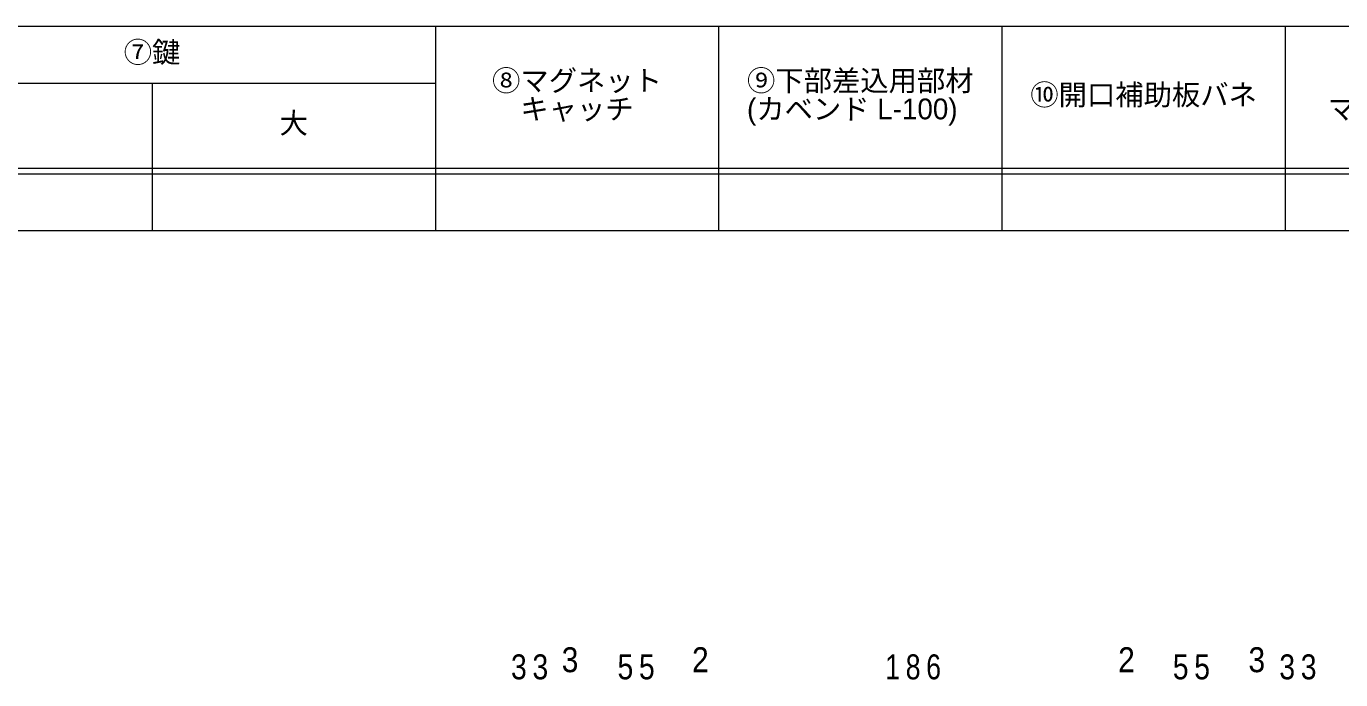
# Model space of a CAD drawing. Units: millimetres at full size, sheet at 1:5; details may follow other scales. Extents: x -4786 to 1000, y -688 to 1008.
# Drawn here: x -55 to 524, y 400 to 688 of the extents above; entities that cross this region are included whole.
import ezdxf
from ezdxf.enums import TextEntityAlignment as Align

# ---------------------------------------------------------------- set-up
doc = ezdxf.new("R2010")
doc.units = ezdxf.units.MM
doc.header["$LTSCALE"] = 5
for name, color, linetype, lineweight in [('2-3_寸法', 4, 'Continuous', 9), ('F-0_図面枠', 6, 'Continuous', 9), ('F-5_F-5ﾚｲﾔ', 7, 'Continuous', 9)]:
    doc.layers.add(name, color=color, linetype=linetype, lineweight=lineweight)
doc.styles.add('HGｺﾞｼｯｸM', font='')
doc.styles.get('HGｺﾞｼｯｸM').set_extended_font_data('HGｺﾞｼｯｸM')

msp = doc.modelspace()

# ---------------------------------------------------------------- linework, layer by layer
at = {"layer": 'F-0_図面枠'}
msp.add_line((-1000, 687.5), (1000, 687.5), dxfattribs=at)
at = {"layer": 'F-5_F-5ﾚｲﾔ'}
for p, q in [((125, 687.5), (125, 597.5)), ((250, 687.5), (250, 597.5)), ((375, 687.5), (375, 597.5)), ((500, 687.5), (500, 597.5)), ((-125, 662.5), (125, 662.5)), ((0, 662.5), (0, 597.5)), ((-1000, 625), (750, 625)), ((-1000, 622.5), (750, 622.5)), ((-1000, 597.5), (1000, 597.5))]:
    msp.add_line(p, q, dxfattribs=at)

# ---------------------------------------------------------------- texts
at = {"layer": '2-3_寸法', "color": 7, "style": 'HGｺﾞｼｯｸM', "width": 0.9}
for s, p in [('3', (180.75, 399.5)), ('2', (238.25, 399.5)), ('2', (426.25, 399.5)), ('3', (483.75, 399.5))]:
    msp.add_text(s, height=11, dxfattribs=at).set_placement(p, align=Align.BOTTOM_LEFT)
at = {"layer": '2-3_寸法', "color": 7, "char_height": 11, "attachment_point": 7, "style": 'HGｺﾞｼｯｸM'}
for s, insert in [('\\T1.36;\\W0.85;33', (158.375, 399.5)), ('\\T1.36;\\W0.85;55', (205.375, 399.5)), ('\\T1.38;\\W0.8;186', (323.5, 399.5)), ('\\T1.36;\\W0.85;55', (450.375, 399.5)), ('\\T1.36;\\W0.85;33', (497.375, 399.5))]:
    msp.add_mtext(s, dxfattribs=dict(at, insert=insert))
at = {"layer": 'F-5_F-5ﾚｲﾔ', "style": 'HGｺﾞｼｯｸM'}
for s, p in [('⑦鍵', (-12.5, 668.75)), ('⑧マグネット', (150, 656.25)), ('⑨下部差込用部材', (262.5, 656.25)), ('⑩開口補助板バネ', (387.5, 650)), ('キャッチ', (162.5, 643.75)), ('(カベンド L-100)', (262.5, 643.75)), ('マジックテープ', (518.75, 643.75)), ('大', (56.25, 637.5))]:
    msp.add_text(s, height=9.164, dxfattribs=at).set_placement(p, align=Align.BOTTOM_LEFT)

doc.saveas('drawing.dxf')
